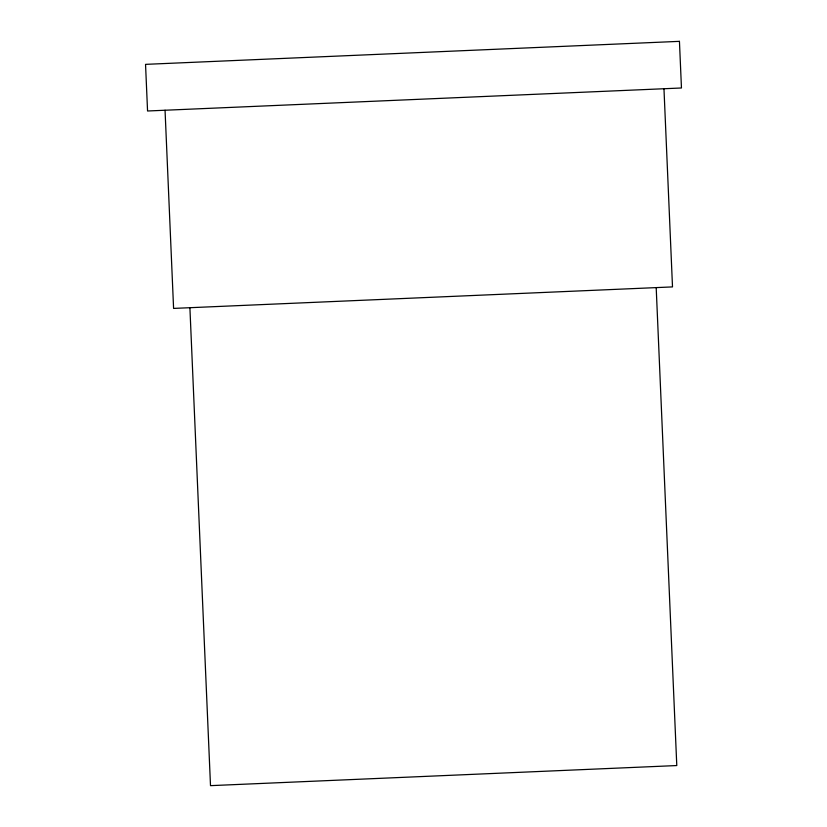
<?xml version="1.0" encoding="UTF-8"?>
<svg xmlns="http://www.w3.org/2000/svg" width="827" height="827" viewBox="0 0 827 827"><rect width="100%" height="100%" fill="white"/><g stroke="black" fill="none" stroke-linecap="round" stroke-linejoin="round"><path stroke-width="1.24" d="M663.967 88.737L672.506 286.907L173.587 308.409L165.049 110.239M656.193 287.61L676.786 765.554L210.503 785.65L189.9 307.706M679.443 41.35L145.542 64.361L147.557 110.994L681.458 87.982L679.443 41.35"/></g></svg>
